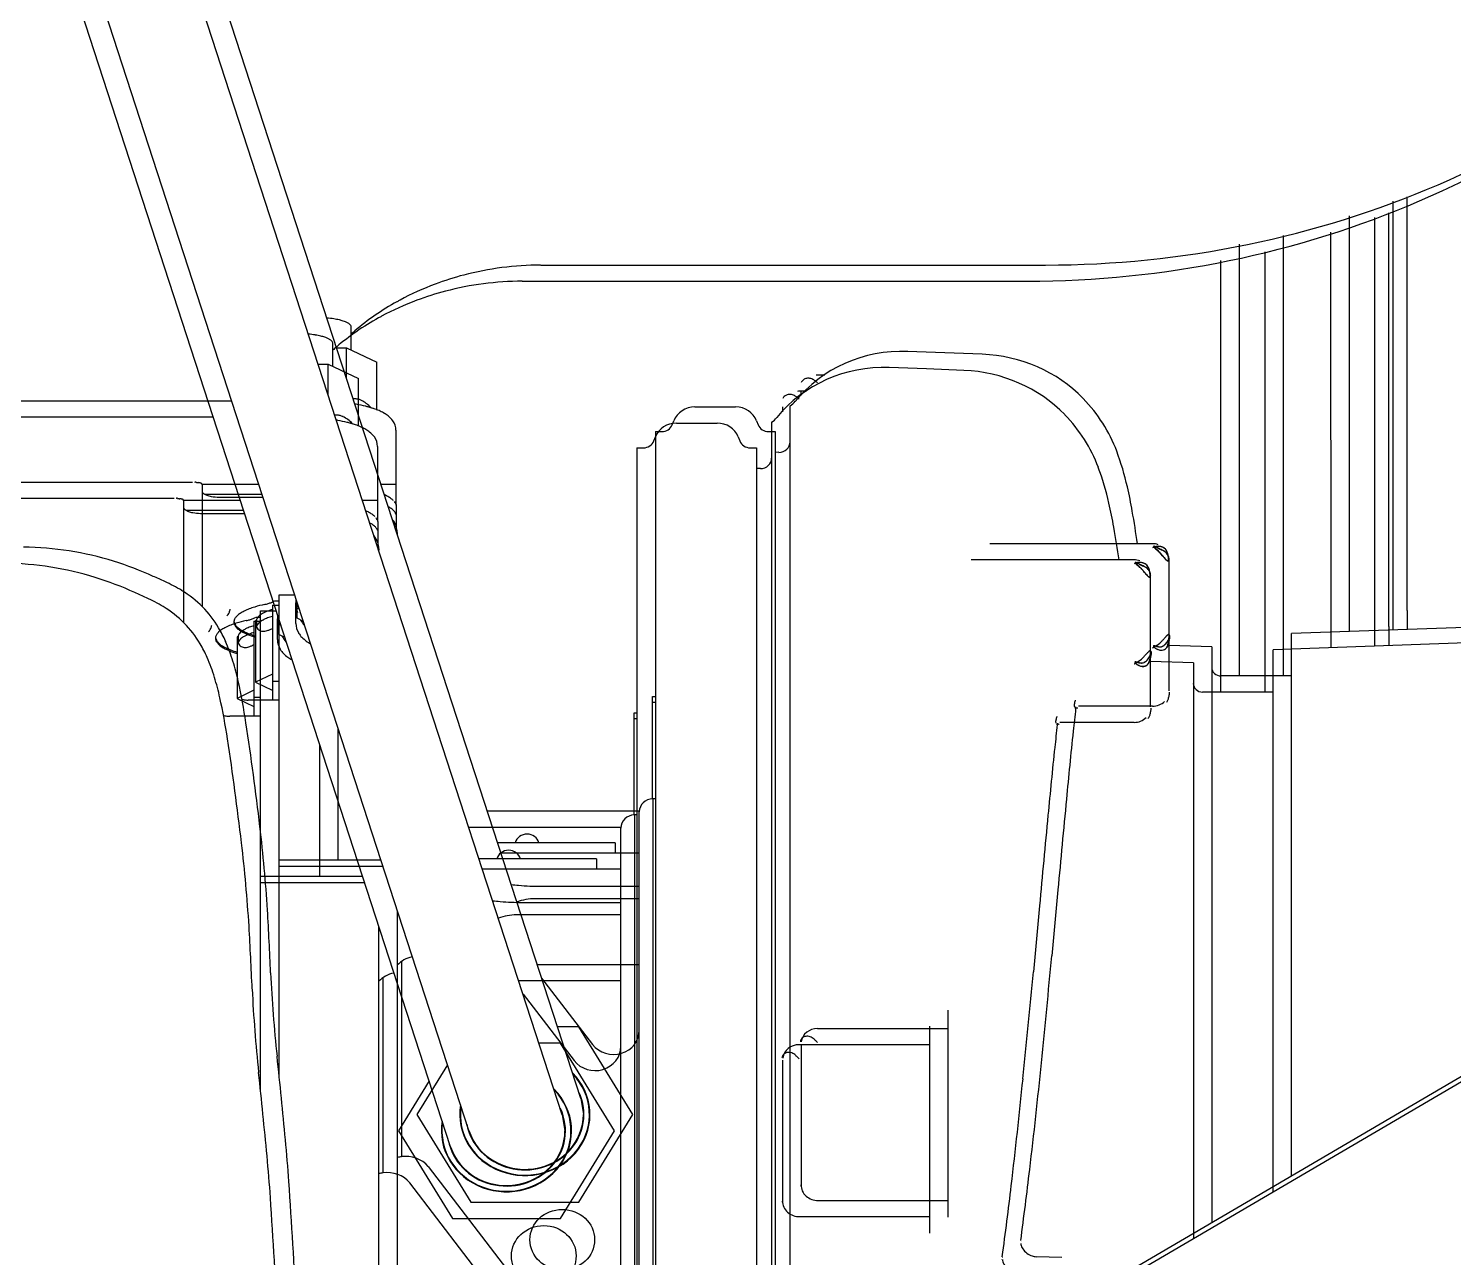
# Model space of a CAD drawing. Header units: inches. Extents: x 4821 to 127877, y 58012 to 433683.
# Drawn here: x 82661.2 to 82924, y 383361.9 to 383588.4 of the extents above; entities that cross this region are included whole.
import ezdxf

# ---------------------------------------------------------------- set-up
doc = ezdxf.new("R2010")
doc.units = ezdxf.units.IN
doc.header["$MEASUREMENT"] = 0
doc.layers.add('02 X - Ground Floor$0$02 X - Ground Floor$0$01-FW_GR_FLOOR$0$DK-1756_SHOWN', color=252, linetype='Continuous', lineweight=53)
for name, color, linetype in [('A-FURN-FIXD', 10, 'Continuous'), ('A-WALL', 53, 'Continuous'), ('Cloums$0$A-COL-HAT', 8, 'Continuous'), ('EMG - ELEC - ID', 26, 'Continuous'), ('NECB-COLUM', 50, 'Continuous')]:
    doc.layers.add(name, color=color, linetype=linetype)

# ---------------------------------------------------------------- blocks, each defined once
blk = doc.blocks.new('COL BASEMT')
at = {"layer": 'Cloums$0$A-COL-HAT'}
h = blk.add_hatch(dxfattribs=at)
h.set_pattern_fill('ANSI31', color=256, scale=500)
h.set_pattern_definition([(45, (1452118.876, 42013.15), (-44.194174, 44.194174), [])])
h.paths.add_polyline_path([(1693546.85, 345625.99), (1693946.85, 345625.99), (1693950.94, 348875.93), (1693546.85, 348875.93)])
h.paths.add_polyline_path([(1688721.85, 335900.88), (1689121.55, 335900.88), (1689121.85, 337327.04), (1693949.19, 337326.96), (1693946.85, 345125.99), (1693546.85, 345125.99), (1693546.85, 337726.97), (1688721.85, 337727.04)])
h.paths.add_polyline_path([(1641271.85, 335200.88), (1640873.67, 335200.88), (1640871.85, 323973.06), (1689121.85, 323973.08), (1689121.4, 335200.88), (1688721.85, 335200.88), (1688721.85, 324373.08), (1641271.85, 324373.06)])
edge = h.paths.add_edge_path()
edge.add_line((1636446.85, 345125.99), (1636046.85, 345125.99))
edge.add_line((1636046.85, 345125.99), (1636049.02, 337698.91))
edge.add_arc((1626263.14, 338211.03), 9799.28, 305.315023, 357.004292, ccw=False)
edge.add_line((1631927.82, 330214.96), (1632171.53, 329896.4))
edge.add_arc((1626336.78, 338141.43), 10100.73, 305.285859, 355.375183)
edge.add_line((1636404.63, 337327), (1640874.01, 337327))
edge.add_line((1640874.01, 337327), (1640873.78, 335900.88))
edge.add_line((1640873.78, 335900.88), (1641271.85, 335900.88))
edge.add_line((1641271.85, 335900.88), (1641271.85, 337725.88))
edge.add_line((1641271.85, 337725.88), (1636446.85, 337725.88))
edge.add_line((1636446.85, 337725.88), (1636446.85, 345125.99))
h.paths.add_polyline_path([(1636046.85, 345625.99), (1636446.85, 345625.99), (1636446.85, 348875.93), (1636048.92, 348875.93)])
blk = doc.blocks.new('02 X - Ground Floor$0$02 X - Ground Floor$0$01-FW_GR_FLOOR$0$AUDIT_I_100116114328-0')
at = {"layer": '02 X - Ground Floor$0$02 X - Ground Floor$0$01-FW_GR_FLOOR$0$DK-1756_SHOWN'}
blk.add_lwpolyline([(833.79, -285.75, 0.043133), (833.79, -285.75, 0.034549), (833.79, -285.76, 0.02979), (833.79, -285.76, 0.023785), (833.79, -285.76, 0.002121), (833.79, -285.76)], format="xyb", dxfattribs=at)
blk = doc.blocks.new('A$C0e128a0b')
at = {"layer": 'A-FURN-FIXD'}
for p, q in [((849.95, 2293.83), (940.08, 2139.87)), ((825.97, 2229.69), (827.13, 2197.39)), ((823.73, 2214.31), (763.25, 2214.31)), ((823.73, 2214.31), (826.52, 2214.31)), ((826.59, 2212.27), (763.92, 2212.27)), ((766.05, 2205.81), (826.83, 2205.81)), ((906.41, 2197.39), (827.13, 2197.39)), ((833.31, 2197.39), (833.31, 2187.07)), ((768.94, 2196.18), (833.31, 2196.18)), ((770.19, 2189.71), (833.31, 2189.71)), ((829.05, 2185.73), (828.84, 2179.48)), ((829.05, 2185.73), (913.24, 2185.73)), ((816.23, 2179.48), (816.22, 2179.48)), ((835.47, 2179.48), (816.25, 2179.48)), ((837, 2179.22), (837.18, 2179.08)), ((813.98, 2177.06), (813.98, 2153.25)), ((814.66, 2177.49), (814.66, 2177.49)), ((814.89, 2177.73), (814.89, 2177.73)), ((829.25, 2177.48), (829.25, 2177.48)), ((837.74, 2177.06), (837.74, 2166.21)), ((838.08, 2165.81), (837.85, 2165.84)), ((864.56, 2163.22), (874.22, 2162.33)), ((918.33, 2163.79), (918.21, 2160.08)), ((773.24, 2087.58), (773.24, 2161.42)), ((918.21, 2160.08), (918.21, 2160.08)), ((915.85, 2157.79), (915.86, 2157.79)), ((916.29, 2157.79), (916.27, 2157.79)), ((916.42, 2157.82), (916.42, 2157.82)), ((786.29, 2152.16), (786.07, 2146.71)), ((786.07, 2146.71), (785.87, 2141.25)), ((912.42, 2147.18), (882.15, 2147.18)), ((884.84, 2128.07), (884.84, 2147.18)), ((909.98, 2128.07), (909.98, 2147.18)), ((785.87, 2141.25), (785.87, 2141.25)), ((789.33, 2129.15), (789.33, 2128.07)), ((791.6, 2125.65), (792.32, 2125.65)), ((793.16, 2124.8), (793.16, 2124.8)), ((793.84, 2124.04), (941.31, 2124.04)), ((887.12, 2125.65), (907.71, 2125.65)), ((907.89, 2125.65), (907.71, 2125.65)), ((797.59, 2121.85), (940.14, 2121.85)), ((797.59, 2120.92), (797.59, 2121.85)), ((800.62, 2122.41), (800.62, 2121.85)), ((796, 2119.15), (796.58, 2119.38)), ((793.98, 2110.13), (793.98, 2116.08)), ((796.58, 2106.83), (796, 2107.05)), ((797.59, 2104.35), (797.59, 2105.29)), ((797.59, 2104.35), (940.14, 2104.35)), ((836.32, 2103.94), (836.32, 2104.35)), ((851.26, 2103.94), (836.32, 2103.94)), ((837.2, 2104.35), (837.2, 2103.94)), ((851.26, 2104.35), (851.26, 2103.98)), ((851.26, 2103.98), (940.14, 2103.98)), ((853.03, 2079.76), (853.03, 2102)), ((941.64, 2102), (853.18, 2102)), ((859.21, 2102), (859.21, 2081.77)), ((864.06, 2087.65), (864.06, 2102)), ((865.88, 2102), (865.88, 2086.75)), ((875.53, 2102), (875.53, 2087.08)), ((897.43, 2101.06), (884.62, 2093.16)), ((910.25, 2093.16), (897.43, 2101.06)), ((857.69, 2098.46), (859.21, 2098.46)), ((857.69, 2098.46), (857.69, 2081.28)), ((877.48, 2087.71), (887.17, 2095.17)), ((895.1, 2093.44), (658.78, 2016.57)), ((884.62, 2093.16), (884.62, 2090.03)), ((895.1, 2093.44), (897.43, 2093.82)), ((910.25, 2077.37), (910.25, 2093.16)), ((920.83, 2083.24), (905.03, 2071.15)), ((899.77, 2077.09), (663.46, 2000.21)), ((774.69, 2076.35), (774.69, 2076.35)), ((897.43, 2069.48), (910.25, 2077.37)), ((890.15, 2073.96), (897.43, 2069.48)), ((778.36, 2067.02), (778.37, 2067.01)), ((797.39, 2066.42), (808.35, 2066.42)), ((805.25, 2064.21), (805.25, 2066.42)), ((808.34, 2066.48), (808.34, 2066.48)), ((808.47, 2066.5), (808.47, 2066.5)), ((811.8, 2066.51), (808.56, 2066.51)), ((812.35, 2066.59), (812.56, 2066.59)), ((960.21, 2066.62), (867.58, 2066.62)), ((875.07, 2067.21), (903.59, 2067.21)), ((785.35, 2059.19), (787.46, 2063.63)), ((794.44, 2063.63), (787.46, 2063.63)), ((860.25, 2064.23), (860.25, 2049.32)), ((861.13, 2049.32), (861.13, 2064.52)), ((794.01, 2062.47), (794.01, 2062.47)), ((785.68, 2059.88), (782.32, 2059.88)), ((783.34, 2059.87), (783.34, 2059.87)), ((789.8, 2059.19), (785.35, 2059.19)), ((785.35, 2057.74), (785.35, 2059.19)), ((860.25, 2057.97), (841, 2057.97)), ((780.99, 2056.32), (780.99, 2056.32)), ((825.34, 2052.87), (824.88, 2051.99)), ((821.44, 2049.32), (821.44, 2051.61)), ((822.16, 2051.8), (822.16, 2051.8)), ((825.64, 2051.78), (822.6, 2051.78)), ((822.6, 2051.78), (822.6, 2051.78)), ((824.88, 2051.99), (822.63, 2051.99)), ((823.56, 2052.3), (823.4, 2051.99)), ((823.42, 2051.85), (823.42, 2051.85)), ((825.16, 2052.47), (825.16, 2052.47)), ((891.75, 2049.32), (821.44, 2049.32)), ((822.39, 2049.32), (822.39, 2048.66)), ((822.95, 2048.35), (822.95, 2049.32)), ((834.05, 2048.35), (834.05, 2049.32)), ((836.85, 2049.32), (836.85, 2044.82)), ((806.72, 2038.43), (806.72, 2046.82)), ((807.18, 2040.54), (807.18, 2046.97)), ((822.95, 2048.35), (836.85, 2048.35)), ((833.04, 2048.35), (834.22, 2045.87)), ((834.22, 2045.87), (835.39, 2048.33)), ((805.25, 2037.99), (805.25, 2046.34)), ((805.25, 2038.06), (805.25, 2046.34)), ((825.16, 2046.02), (825.23, 2045.87)), ((825.16, 2046.02), (826.16, 2046.02)), ((825.23, 2045.87), (834.22, 2045.87)), ((836.85, 2044.81), (836.85, 2044.82)), ((793.07, 1933.02), (793.07, 2042.38)), ((828.24, 2041.49), (828.26, 2041.5)), ((806.47, 2038.1), (806.57, 2038.2)), ((806.57, 2038.2), (806.67, 2038.35)), ((806.67, 2038.35), (806.78, 2038.54)), ((804.96, 1973.73), (804.96, 2036.66)), ((805.35, 2038.06), (823.15, 2038.06)), ((806.38, 2038.06), (806.41, 2038.06)), ((806.41, 2038.06), (806.44, 2038.08)), ((806.44, 2038.08), (806.47, 2038.1))]:
    blk.add_line(p, q, dxfattribs=at)
for centre, major_axis, start_param, end_param in [((644.03, 2161.42), (0, 137.82), -1.570796, -0.711733), ((832.05, 2187.07), (0, -1.35), 0, 1.570796), ((816.25, 2177.06), (0, 2.42), 1.21729, 1.570816), ((816.02, 2177.87), (0, -1.77), 4.446554, 4.896533), ((816.05, 2177.87), (0, -1.8), 4.490345, 4.859236), ((815.76, 2177.94), (0, 1.48), 1.153128, 1.351161), ((815.68, 2177.97), (0, -1.39), 4.240759, 4.447137), ((825.53, 2171.71), (0, -13.17), 4.22557, 4.251486), ((815.42, 2178.11), (0, 1.08), 0.547693, 1.158209), ((826.89, 2170.95), (0, 14.81), 1.08316, 1.102916), ((815.41, 2178.12), (0, 1.07), 0.596685, 1.100167), ((815.41, 2178.13), (0, 1.06), 0.620943, 1.060325), ((815.41, 2178.13), (0, 1.06), 0.761109, 1.060229), ((870.06, 2147), (0, -66.71), 4.22681, 4.233091), ((777.91, 2198.56), (0, 44.29), 4.226341, 4.241088), ((787.61, 2193.17), (0, -32.62), 1.082948, 1.094867), ((815.49, 2178.02), (0, -1.21), 3.629244, 3.894771), ((827.58, 2171.33), (0, -15.28), 4.22476, 4.25069), ((830.15, 2169.93), (0, 18.36), 1.083958, 1.101879), ((837.98, 2155.26), (0, 33.33), 0.824562, 0.836461), ((841.46, 2149.58), (0, 39.94), 0.781935, 0.791572), ((815.62, 2177.79), (0, 1.47), 0.401066, 0.615478), ((815.67, 2177.71), (0, 1.56), 0.410295, 0.596971), ((828.75, 2164.3), (0, 19.96), 0.820135, 0.836849), ((815.7, 2177.65), (0, 1.63), 0.410096, 0.558465), ((843.86, 2147.05), (0, -43.55), 3.927155, 3.930553), ((818.72, 2176.34), (0, 4.59), 1.049578, 1.093252), ((823.73, 2168.48), (0, -13.21), 3.908306, 3.933592), ((818.65, 2176.37), (0, 4.51), 1.061849, 1.079472), ((818.18, 2176.67), (0, -3.92), 4.183942, 4.221289), ((822.17, 2170.25), (0, 10.78), 0.769049, 0.79631), ((815.76, 2177.48), (0, 1.82), 0.37325, 0.489571), ((817.35, 2177.15), (0, 2.92), 0.997019, 1.064735), ((816.85, 2177.49), (0, -2.29), 4.112355, 4.193527), ((821.75, 2170.64), (0, -10.19), 3.910459, 3.928266), ((816.71, 2177.59), (0, 2.1), 0.947877, 1.046102), ((818.59, 2174.38), (0, -5.16), 3.902702, 3.96609), ((816.57, 2177.68), (0, 1.93), 0.896898, 0.998265), ((818.68, 2174.05), (0, -5.46), 3.814628, 3.924375), ((818, 2175.01), (0, 4.27), 0.730072, 0.821693), ((816.02, 2176.87), (0, 2.48), 0.305794, 0.411763), ((816.26, 2177.93), (0, -1.52), 3.917266, 4.116125), ((816.04, 2176.76), (0, -2.59), 3.42484, 3.544136), ((816.03, 2176.85), (0, 2.51), 0.302518, 0.410452), ((816.25, 2177.95), (0, 1.5), 0.767318, 0.948633), ((819.04, 2173.62), (0, 6.04), 0.678368, 0.768502), ((816.1, 2176.55), (0, -2.81), 3.429658, 3.512779), ((818.52, 2174.27), (0, 5.19), 0.659162, 0.768463), ((818.72, 2174.01), (0, 5.52), 0.671101, 0.76545), ((816.22, 2177.99), (0, -1.45), 3.904428, 4.039441), ((816.4, 2177.76), (0, -1.75), 3.561318, 3.906223), ((817.47, 2175.62), (0, -3.44), 3.776978, 3.898116), ((816.4, 2177.76), (0, -1.75), 3.466037, 3.898928), ((816.3, 2177.88), (0, 1.59), 0.632486, 0.756182), ((816.51, 2175.18), (0, 4.25), 0.14559, 0.304862), ((816.49, 2175.26), (0, 4.16), 0.136211, 0.302137), ((817.51, 2175.56), (0, -3.52), 3.777518, 3.865818), ((816.53, 2174.98), (0, 4.45), 0.168734, 0.286978), ((816.54, 2174.97), (0, 4.47), 0.154821, 0.286847), ((816.42, 2177.73), (0, 1.78), 0.401488, 0.637279), ((822.78, 2168.55), (0, -12.48), 3.791885, 3.812168), ((828.21, 2160.97), (0, -22.02), 3.786043, 3.801876), ((967.78, 1956.79), (0, -274.72), 3.772733, 3.773936), ((825.09, 2164.71), (0, -17.04), 3.76594, 3.780706), ((804.65, 2194.11), (0, 19.56), 3.787321, 3.811004), ((816.32, 2177.96), (0, -1.53), 3.341686, 3.567424), ((810.51, 2186.24), (0, 9.51), 3.768419, 3.812272), ((816.31, 2178), (0, -1.49), 3.342178, 3.544105), ((807.54, 2190.23), (0, -14.61), 0.647792, 0.667015), ((810.62, 2186.11), (0, -9.34), 0.633839, 0.662834), ((816.36, 2176.14), (0, 3.27), 0.094185, 0.171711), ((816.27, 2178.17), (0, 1.31), 0.037727, 0.327722), ((816.33, 2176.42), (0, 2.99), 0.080928, 0.154994), ((816.29, 2176.76), (0, 2.65), 0.067265, 0.146096), ((816.27, 2176.94), (0, 2.47), 0.051423, 0.136452), ((813.41, 2182.33), (0, -4.53), 0.658235, 0.735899), ((812.77, 2183.16), (0, -5.61), 0.665876, 0.717747), ((816.26, 2178.28), (0, -1.21), 3.14487, 3.341401), ((816.26, 2178.29), (0, 1.19), 0.030079, 0.199561), ((812.63, 2183.34), (0, -5.84), 0.67199, 0.714699), ((813.27, 2182.52), (0, 4.77), 3.813964, 3.860436), ((816.25, 2177.39), (0, 2.02), 0.020473, 0.094792), ((816.23, 2177.73), (0, 1.68), -0.004273, 0.082586), ((816.23, 2177.78), (0, -1.63), 3.133906, 3.209271), ((816.22, 2177.96), (0, -1.45), 3.110063, 3.19358), ((816.23, 2178.26), (0, -1.15), 3.077901, 3.163144), ((814.45, 2181.09), (0, 2.87), 3.857836, 3.911505), ((814.64, 2180.87), (0, -2.57), 0.718802, 0.795548), ((814.71, 2180.78), (0, 2.45), 3.858028, 3.940784), ((816.24, 2178.42), (0, 0.994), -0.088445, -0.004011), ((816.24, 2178.51), (0, 0.903), -0.121194, -0.005183), ((814.99, 2180.46), (0, -2.02), 0.737703, 0.829718), ((816.25, 2178.65), (0, 0.764), -0.161513, -0.028272), ((816.27, 2178.78), (0, -0.622), 2.951023, 3.084371), ((816.27, 2178.85), (0, 0.559), -0.214038, -0.086064), ((815.44, 2180.01), (0, -1.36), 0.765816, 0.886552), ((816.29, 2178.96), (0, -0.446), 2.876783, 3.022743), ((815.59, 2179.86), (0, -1.13), 0.800744, 0.913136), ((816.31, 2179.05), (0, -0.354), 2.808014, 2.983434), ((815.6, 2179.85), (0, 1.12), 3.939699, 4.038785), ((816.31, 2179.06), (0, 0.346), -0.324044, -0.190344), ((816.33, 2179.12), (0, 0.276), -0.420795, -0.20899), ((815.84, 2179.64), (0, -0.793), 0.830357, 0.987597), ((816.35, 2179.18), (0, 0.22), -0.494195, -0.251949), ((816.36, 2179.2), (0, 0.193), -0.52294, -0.320974), ((816.36, 2179.2), (0, 0.197), -0.508518, -0.333722), ((816.07, 2179.46), (0, -0.486), 0.890847, 1.07543), ((816.02, 2179.5), (0, 0.553), 4.036354, 4.178144), ((816.07, 2179.46), (0, 0.493), 4.05885, 4.199616), ((816.39, 2179.26), (0, 0.133), -0.68742, -0.418887), ((816.4, 2179.28), (0, -0.107), 2.313815, 2.621823), ((816.4, 2179.27), (0, 0.117), -0.759011, -0.506314), ((816.39, 2179.27), (0, 0.122), -0.737357, -0.495388), ((816.2, 2179.38), (0, 0.323), 4.140239, 4.321531), ((816.42, 2179.3), (0, -0.0726), 1.646519, 2.482552), ((816.42, 2179.3), (0, -0.0739), 1.892324, 2.417265), ((816.43, 2179.3), (0, -0.0706), 1.659101, 2.396961), ((816.3, 2179.33), (0, 0.204), 4.222241, 4.47836), ((816.29, 2179.33), (0, -0.223), 1.05097, 1.30094), ((816.26, 2179.35), (0, -0.256), 1.042501, 1.209553), ((816.43, 2179.3), (0, -0.0696), 1.454642, 2.310463), ((816.37, 2179.31), (0, -0.133), 1.205217, 1.471559), ((816.35, 2179.31), (0, 0.157), 4.329799, 4.534717), ((816.41, 2179.3), (0, 0.0862), 4.527159, 4.99728), ((816.4, 2179.3), (0, 0.0969), 4.492979, 4.787096), ((816.39, 2179.3), (0, -0.109), 1.31005, 1.62043), ((827.34, 2179.41), (0, 0.087), 0.827954, 1.581526), ((827.37, 2179.41), (0, -0.116), -1.562551, -1.323274), ((827.42, 2179.42), (0, -0.171), -1.326664, -1.151371), ((827.51, 2179.47), (0, -0.282), -1.151215, -0.986849), ((827.55, 2179.22), (0, 0.382), 0.493523, 0.851146), ((827.65, 2179.56), (0, -0.452), -0.993114, -0.914103), ((827.81, 2179.69), (0, -0.665), -0.915259, -0.847865), ((828.16, 2180.02), (0, -1.17), -0.847411, -0.782326), ((827.58, 2179.14), (0, -0.467), 3.216426, 3.618756), ((829.06, 2180.97), (0, 2.52), 2.355479, 2.37282), ((833.37, 2185.67), (0, 9.09), 2.368683, 2.374491), ((830.1, 2182.02), (0, -4.04), -0.773658, -0.725126), ((827.61, 2178.76), (0, -0.844), 3.010897, 3.219492), ((831.38, 2183.54), (0, 6.08), 2.414662, 2.425427), ((827.62, 2178.46), (0, -1.02), 2.85663, 3.136404), ((827.62, 2178.51), (0, -0.97), 2.953296, 3.138177), ((833.63, 2186.31), (0, 9.75), 2.426101, 2.439533), ((827.54, 2178.09), (0, 1.52), -0.207052, -0.123474), ((840.44, 2194.84), (0, 20.96), 2.437738, 2.443984), ((827.58, 2178.26), (0, 1.22), -0.350915, -0.188059), ((797.26, 2139.81), (0, 50.81), -0.702076, -0.696613), ((827.33, 2177.01), (0, 2.62), -0.256961, -0.20639), ((827.52, 2178.07), (0, -1.43), 2.655212, 2.85827), ((826.29, 2172.81), (0, -6.96), 2.854635, 2.883961), ((827.49, 2177.99), (0, 1.51), -0.480465, -0.349136), ((822.65, 2171.84), (0, -8.86), 2.418032, 2.438904), ((831.3, 2191.13), (0, 12.12), 2.859198, 2.881388), ((827.1, 2177.19), (0, -2.42), 2.336427, 2.661752), ((827.15, 2177.32), (0, -2.27), 2.527516, 2.658854), ((825.49, 2175.23), (0, 4.32), -0.955407, -0.719424), ((826.13, 2170.11), (0, -9.61), 2.850074, 2.889621), ((826.47, 2176.24), (0, 3.58), -0.659261, -0.60872), ((826.73, 2176.56), (0, 3.15), -0.727588, -0.651988), ((827.94, 2176.53), (0, 2.95), -0.26132, -0.249461), ((828.05, 2176.94), (0, -2.52), 2.826117, 2.881783), ((827.71, 2177.74), (0, 1.57), -0.874893, -0.727006), ((827.95, 2176.56), (0, 2.88), -0.37413, -0.292464), ((827.68, 2177.78), (0, 1.56), -1.014057, -0.80294), ((828.24, 2177.56), (0, -1.87), 2.733015, 2.827094), ((828.09, 2178.08), (0, -1.04), 2.044502, 2.265888), ((828.08, 2178.05), (0, -1.06), 1.91581, 2.124339), ((828.37, 2177.72), (0, 1.63), -0.476608, -0.374782), ((828.43, 2178.01), (0, 1.38), -0.559556, -0.407264), ((828.19, 2178.14), (0, 0.923), 4.702383, 5.178085), ((824.6, 2178.57), (0, 4.78), 4.513422, 4.56012), ((825.28, 2178.67), (0, 4.07), 4.493307, 4.523802), ((828.31, 2178.14), (0, -0.797), 1.612384, 1.913468), ((826.67, 2178.23), (0, 2.54), 4.560482, 4.619754), ((826.7, 2178.37), (0, 2.53), 4.525034, 4.548702), ((827.5, 2178.24), (0, 1.66), 4.546797, 4.59794), ((828.44, 2178.15), (0, 0.656), 4.672469, 4.743977), ((827.59, 2178.14), (0, -1.56), 1.477086, 1.570008), ((828.11, 2178.16), (0, -1.01), 1.453594, 1.530699), ((828.58, 2178.15), (0, -1.15), 2.528838, 2.667385), ((828.51, 2178.16), (0, 1.2), -0.60454, -0.563106), ((828.64, 2178.35), (0, -0.965), 2.261945, 2.545588), ((828.75, 2178.4), (0, -0.843), 1.908138, 2.537509), ((828.68, 2178.4), (0, -0.899), 1.879837, 2.245092), ((827.93, 2178.56), (0, 1.76), 4.227792, 4.326238), ((828.31, 2178.39), (0, 1.32), 4.238581, 4.617199), ((828.44, 2178.32), (0, -1.17), 1.19891, 1.879724), ((828.63, 2178.35), (0, 0.986), 4.621437, 5.046631), ((835.63, 2176.39), (0, -3.16), 3.054326, 3.12664), ((835.55, 2175.41), (0, 4.14), -0.141595, -0.086455), ((835.52, 2175.08), (0, -4.47), 2.932731, 3.00336), ((835.69, 2175.94), (0, 3.59), -0.288198, -0.208893), ((836.05, 2177.24), (0, -2.24), 2.754302, 2.853496), ((836.27, 2177.81), (0, -1.62), 2.63452, 2.751129), ((835.47, 2177.06), (0, 2.42), 4.712368, 5.527598), ((814.66, 2177.22), (0, 0.324), 1.215632, 1.392891), ((814.58, 2177.25), (0, -0.23), 4.394718, 4.600875), ((814.52, 2177.26), (0, 0.172), 1.297386, 1.4998), ((814.44, 2177.27), (0, 0.082), 1.379114, 1.679252), ((814.42, 2177.26), (0, 0.0584), 1.444005, 1.791991), ((814.39, 2177.26), (0, 0.0356), 1.450098, 2.055026), ((814.38, 2177.26), (0, -0.0184), -1.508768, -0.660914), ((814.38, 2177.25), (0, 0.0153), 1.762352, 3.091394), ((814.37, 2177.26), (0, 0.0134), 2.145815, 3.038412), ((815.23, 2177.03), (0, -0.952), 4.312917, 4.410258), ((814.84, 2177.17), (0, -0.525), 4.357885, 4.450007), ((814.99, 2177.14), (0, 0.677), 1.255623, 1.374712), ((814.93, 2177.16), (0, 0.608), 1.256626, 1.382535), ((814.57, 2177.23), (0, 0.22), 1.379239, 1.514089), ((814.54, 2177.23), (0, -0.184), 4.515601, 4.711096), ((814.38, 2177.26), (0, -0.0206), -0.499555, 0.283982), ((814.38, 2177.28), (0, 0.0339), 3.036715, 3.514559), ((814.44, 2177.24), (0, -0.0796), 4.647119, 4.914708), ((814.41, 2177.23), (0, 0.0493), 1.54537, 2.014423), ((814.39, 2177.23), (0, -0.0284), -1.381891, -0.858114), ((814.39, 2177.22), (0, 0.0187), 2.324467, 3.002047), ((814.39, 2177.22), (0, -0.0189), -1.10089, -0.229768), ((815.86, 2177.85), (0, 1.6), 1.722922, 1.759451), ((815.83, 2176.77), (0, -1.65), 4.27378, 4.35388), ((815.55, 2176.89), (0, -1.33), 4.286786, 4.370373), ((814.33, 2177.49), (0, 0.253), 3.367591, 3.670611), ((814.36, 2177.33), (0, 0.0919), 3.377896, 3.654628), ((814.38, 2177.28), (0, -0.0438), -0.018881, 0.398246), ((814.39, 2177.24), (0, 0.0375), 3.017401, 3.432883), ((814.39, 2177.24), (0, 0.0379), 2.964168, 3.493141), ((815.95, 2176.81), (0, 1.75), 1.117423, 1.257317), ((815.94, 2176.81), (0, -1.74), 4.258665, 4.402647), ((815.71, 2177.81), (0, -1.43), -1.384275, -1.175005), ((814.34, 2177.38), (0, 0.148), 3.48469, 3.709508), ((816.69, 2176.39), (0, -2.64), 4.272531, 4.317825), ((814.25, 2177.56), (0, 0.35), 3.642572, 3.809831), ((814.34, 2177.38), (0, -0.151), 0.374517, 0.551175), ((814.36, 2177.33), (0, -0.129), 0.325292, 0.550163), ((814.37, 2177.3), (0, -0.1), 0.277654, 0.487871), ((817.67, 2175.89), (0, -3.8), 4.253412, 4.290989), ((814.14, 2177.73), (0, 0.562), 3.699751, 3.840201), ((814.18, 2177.66), (0, -0.472), 0.554923, 0.654145), ((814.27, 2177.5), (0, 0.328), 3.639959, 3.823061), ((818.65, 2175.38), (0, -4.96), 4.243955, 4.278054), ((814.23, 2177.55), (0, 0.396), 3.685424, 3.842063), ((820.83, 2174.29), (0, -7.53), 4.232657, 4.270649), ((813.65, 2178.39), (0, -1.4), 0.656285, 0.736266), ((813.75, 2178.27), (0, 1.23), 3.79362, 3.869157), ((814.29, 2177.57), (0, 0.341), 3.664873, 3.786359), ((813.86, 2178.05), (0, -1.03), 0.670964, 0.75109), ((813.66, 2178.3), (0, 1.37), 3.833162, 3.916286), ((815.47, 2177.72), (0, 1.16), 1.971887, 2.17026), ((813.37, 2178.74), (0, -1.86), 0.689809, 0.748082), ((814.21, 2177.68), (0, 0.483), 3.786656, 3.886841), ((812.24, 2180.1), (0, 3.68), 3.865793, 3.90888), ((812.81, 2179.27), (0, 2.69), 3.891012, 3.949813), ((814.02, 2177.9), (0, 0.78), 3.886502, 3.949905), ((811.64, 2180.78), (0, 4.61), 3.875004, 3.923391), ((811.68, 2180.69), (0, -4.51), 0.745964, 0.775106), ((812.17, 2179.94), (0, 3.64), 3.912664, 3.951491), ((813.67, 2178.26), (0, -1.31), 0.806058, 0.825208), ((812.2, 2179.7), (0, 3.43), 3.968733, 3.983345), ((816.39, 2175.71), (0, 2.56), 0.818286, 0.842498), ((807.34, 2185.53), (0, -11.21), 0.766341, 0.791549), ((808.41, 2183.77), (0, -9.19), 0.805692, 0.833138), ((801.16, 2192.05), (0, 20.48), 3.919837, 3.942413), ((815.3, 2176.79), (0, -0.972), 3.917247, 3.954695), ((805.63, 2186.55), (0, -13.26), 0.812201, 0.837153), ((808.36, 2184.39), (0, 9.64), 3.913687, 3.923208), ((795.74, 2197.97), (0, 28.76), 3.920806, 3.932915), ((801.58, 2191.68), (0, 19.91), 3.922879, 3.929213), ((787.76, 2206.41), (0, 40.75), 3.928405, 3.9315), ((822.46, 2172.93), (0, 8.28), -0.96547, -0.95316), ((790.99, 2149.84), (0, 49.03), -0.974035, -0.967792), ((830.09, 2177.15), (0, 1.27), 1.388573, 1.442228), ((829.49, 2177.23), (0, -0.627), 4.586046, 4.648001), ((829.22, 2177.25), (0, 0.34), 1.504609, 1.602061), ((829.05, 2177.25), (0, 0.155), 1.595196, 1.807547), ((828.96, 2177.22), (0, -0.0593), -1.332394, -0.993611), ((831.54, 2176.86), (0, 2.84), 1.350152, 1.387312), ((828.94, 2177.21), (0, 0.0297), 2.143478, 3.137744), ((829.2, 2177.25), (0, 0.285), 1.472635, 1.655493), ((837.44, 2175.46), (0, -9.29), 4.480062, 4.492725), ((829.96, 2177.18), (0, -1.09), 4.537179, 4.624563), ((829.03, 2177.23), (0, 0.0963), 1.649834, 1.909265), ((828.97, 2177.21), (0, 0.0346), 1.89487, 2.42775), ((828.94, 2177.23), (0, -0.0511), -0.017953, 0.286176), ((838.91, 2175.44), (0, -10.8), 4.509257, 4.533027), ((828.93, 2177.28), (0, -0.105), 0.274071, 0.46076), ((828.96, 2177.2), (0, 0.0249), 2.478705, 3.156072), ((817.77, 2180.45), (0, -12.27), 1.33609, 1.35134), ((828.89, 2177.36), (0, -0.197), 0.449409, 0.528061), ((828.96, 2177.23), (0, 0.0566), 3.160105, 3.541258), ((828.82, 2177.49), (0, -0.347), 0.531994, 0.636843), ((828.93, 2177.32), (0, 0.148), 3.527713, 3.724162), ((836.22, 2182.67), (0, 9.33), 2.172434, 2.188831), ((828.64, 2177.75), (0, -0.668), 0.635741, 0.734138), ((828.83, 2177.49), (0, 0.355), 3.721073, 3.88508), ((828.48, 2177.9), (0, -0.904), 0.736972, 0.850543), ((828.17, 2178.31), (0, -1.42), 0.73674, 0.935103), ((833.12, 2180.32), (0, 5.27), 2.189529, 2.218511), ((827.89, 2178.46), (0, 1.75), 3.989749, 4.101407), ((832.02, 2179.44), (0, 3.81), 2.219447, 2.246214), ((827.43, 2178.82), (0, -2.35), 0.954306, 1.116409), ((828.48, 2178.05), (0, 0.997), 4.084146, 4.10722), ((827.45, 2178.81), (0, 2.34), 4.108035, 4.235026), ((822.52, 2089.07), (0, -86.21), 3.306895, 3.351577), ((832.85, 2022.36), (0, 153.82), 0.131219, 0.16461), ((808.09, 2148.85), (0, -24.38), 3.481836, 3.877192), ((813.53, 2132.89), (0, -41.35), 3.345638, 3.485381), ((806.19, 2151.23), (0, -21.26), 3.88209, 4.668761), ((836.79, 2165), (0, -0.796), 2.927629, 3.056718), ((836.71, 2164.59), (0, 1.21), -0.269066, -0.209675), ((836.53, 2163.91), (0, -1.91), 2.834943, 2.873723), ((836.13, 2162.53), (0, -3.36), 2.812563, 2.835106), ((832.81, 2152.2), (0, -14.28), 2.804003, 2.812044), ((838.49, 2169.45), (0, -4), -0.337805, -0.309387), ((837.9, 2167.5), (0, 1.95), 2.832673, 2.870512), ((837.68, 2166.64), (0, -1.06), -0.276475, -0.160818), ((837.62, 2166.23), (0, 0.643), 2.983103, 3.110716), ((837.61, 2166.02), (0, 0.438), 3.112123, 3.289066), ((837.63, 2165.89), (0, 0.302), 3.280546, 3.937821), ((837.48, 2166.01), (0, -0.508), 1.012092, 1.114661), ((837.41, 2166.05), (0, -0.593), 1.112826, 1.152736), ((837.24, 2166.13), (0, -0.791), 1.155355, 1.296389), ((836.98, 2166.21), (0, -1.08), 1.294573, 1.379627), ((836.66, 2166.28), (0, -1.43), 1.377793, 1.420518), ((836.27, 2166.34), (0, -1.85), 1.419307, 1.452341), ((931.47, 3138.46), (0, 977.73), 3.039524, 3.043152), ((965.15, 3511.68), (0, -1352.68), -0.097751, -0.089885), ((1156.35, 5788.54), (0, -3638.65), -0.08954, -0.085641), ((724.32, 316.32), (0, 1852.92), -0.095435, -0.086399), ((794.06, 1083.92), (0, -1081.73), 3.031517, 3.046995), ((828.4, 1416.21), (0, 747.42), -0.12513, -0.110196), ((915.85, 2160.27), (0, 2.54), 3.681959, 4.387358), ((916.1, 2160.16), (0, -2.25), 1.252749, 1.534285), ((916, 2157.84), (0, -0.0204), 4.580839, 4.837388), ((916, 2157.84), (0, 0.0226), 1.692796, 1.872916), ((916.03, 2159.89), (0, 2.11), 3.264066, 3.344022), ((916, 2160.03), (0, -2.26), 0.202875, 0.53247), ((804.24, 2140.46), (0, 19.61), 1.53027, 2.495195), ((791.6, 2128.07), (0, 2.42), 1.570785, 1.659152), ((792.38, 2125.86), (0, -3), 3.977099, 4.127999), ((794.08, 2124.26), (0, -5.42), 3.933673, 3.982871), ((887.12, 2128.07), (0, -2.42), 4.712378, 6.146472), ((906.02, 2105.41), (0, -30.47), 3.879176, 3.88969), ((882.03, 2133.52), (0, 7.54), 3.883404, 3.904373), ((907.71, 2128.07), (0, 2.42), 3.141593, 4.752593), ((790.88, 2126.73), (0, 1.17), 1.383166, 1.802528), ((791.07, 2126.69), (0, 1.37), 1.152558, 1.376001), ((790.92, 2126.73), (0, -1.21), -1.349002, -0.938271), ((791.54, 2126.46), (0, 1.92), 0.988505, 1.151322), ((790.77, 2126.62), (0, -1.01), -0.931329, -0.627313), ((791.03, 2126.99), (0, -1.47), -0.632855, -0.483809), ((887.21, 2126.54), (0, -1.31), 4.363518, 4.867237), ((886.97, 2126.5), (0, -1.05), -1.414687, -1.143305), ((887.29, 2126.49), (0, -1.41), 4.100524, 4.352008), ((886.79, 2126.42), (0, -0.839), -1.137633, -0.90255), ((886.74, 2126.39), (0, -0.773), -0.893873, -0.681474), ((887.92, 2126.02), (0, 2.23), 0.798064, 0.958012), ((886.84, 2126.53), (0, -0.954), -0.681504, -0.455436), ((889.6, 2124.31), (0, 4.7), 0.751598, 0.802716), ((791.35, 2122.24), (0, -3.21), 2.167178, 2.494655), ((799.09, 2122.41), (0, 1.64), -1.570796, 0), ((886.91, 2126.67), (0, -1.12), -0.457046, -0.114829), ((796.06, 2120.92), (0, 1.64), 3.490659, 4.712389), ((797.05, 2116.08), (0, 3.27), 0.349066, 1.570796), ((797.05, 2110.13), (0, -3.27), 4.712389, 5.934119), ((796.06, 2105.29), (0, -1.64), 1.570796, 2.792527), ((853.18, 2104.05), (0, 2.05), 1.602325, 3.141593), ((885.11, 2098.23), (0, -3.77), 0.624593, 3.141604), ((897.43, 2085.27), (0, 9.52), 2.98274, 7.029639), ((897.43, 2085.27), (0, 9.44), 3.00529, 7.014018), ((897.43, 2085.27), (0, -8.63), 0.172109, 3.556489), ((915.73, 2090.73), (0, -4.73), 2.356194490072365, 8.639379797251951), ((897.43, 2085.27), (0, -8.55), 0.296024, 3.141593), ((812.73, 2087.68), (0, 42.12), 1.573296, 1.843243), ((858.12, 2085.59), (0, 1.8), 0.256114, 2.885479), ((829.84, 2087.68), (0, 36.5), 4.621237, 4.711596), ((872.44, 2086.75), (0, -7), 4.712389, 5.101862), ((837.16, 2086.9), (0, -28.65), 1.443404, 1.481771), ((809.93, 2086.77), (0, 39), 1.841294, 1.955083), ((813.74, 2088.48), (0, -43.42), -1.185149, -1.05374), ((907.65, 2067.78), (0, -4.38), 3.835223, 4.844393), ((870.39, 2067.78), (0, 4.38), -1.344536, -1.329707), ((878.12, 2069.68), (0, -4.09), -1.344536, -0.720483), ((806.82, 2084.19), (0, -34.87), -1.055664, -1.041003), ((808.33, 2085.22), (0, 36.79), 2.102556, 2.311048), ((798.88, 2062.09), (0, 4.97), 0.877371, 1.014427), ((797.94, 2062.95), (0, -3.64), 3.743692, 4.025232), ((797.42, 2063.76), (0, -2.66), 3.151746, 3.743847), ((811.66, 2062.33), (0, 5.69), 1.007063, 1.059884), ((810.47, 2063.13), (0, 4.19), 0.935971, 1.007775), ((809.8, 2063.66), (0, -3.3), 3.986943, 4.077936), ((809.43, 2064.01), (0, -2.77), 3.972282, 3.985297), ((809.15, 2064.28), (0, -2.36), 3.867811, 3.97455), ((808.85, 2064.76), (0, 1.81), 0.488318, 0.647575), ((808.66, 2065.13), (0, -1.4), 3.450308, 3.629456), ((808.6, 2065.32), (0, -1.2), 3.382075, 3.446054), ((808.57, 2065.46), (0, 1.05), 0.102105, 0.240844), ((808.56, 2065.57), (0, -0.942), 3.142389, 3.241935), ((813, 2062.52), (0, 5.47), 0.991676, 1.037449), ((811.72, 2063.41), (0, 3.84), 0.925798, 0.9911), ((810.98, 2064.01), (0, 2.85), 0.820458, 0.925869), ((810.51, 2064.48), (0, -2.16), 3.768948, 3.9635), ((810.3, 2064.79), (0, 1.78), 0.471166, 0.62566), ((810.14, 2065.1), (0, -1.42), 3.473689, 3.611029), ((810.04, 2065.44), (0, -1.07), 3.191392, 3.478414), ((810.03, 2065.6), (0, 0.908), 0.000106, 0.042135), ((812.44, 2063.02), (0, 3.59), 0.307108, 0.624351), ((812.35, 2063.27), (0, 3.33), 0.001551, 0.303511), ((907.67, 2067.79), (0, -4.39), -1.438183, -1.300807), ((803.39, 2059.56), (0, 10.42), 1.156727, 1.230409), ((801.8, 2060.3), (0, 8.57), 1.108662, 1.156217), ((800.39, 2061.08), (0, -6.87), 4.154615, 4.253747), ((814.22, 2060.83), (0, 8.81), 1.105964, 1.111105), ((813.53, 2061.2), (0, -7.98), 4.208785, 4.248494), ((812.7, 2061.69), (0, 6.96), 1.057944, 1.066557), ((795.58, 2060.04), (0, 3.02), 1.112623, 1.264472), ((796.33, 2059.63), (0, -3.91), 4.035158, 4.252485), ((796.84, 2059.23), (0, -4.59), 3.837466, 4.039932), ((811.4, 2056.91), (0, -19.36), 4.447005, 4.519739), ((808.43, 2057.74), (0, 16.09), 1.27278, 1.303988), ((805.96, 2058.57), (0, 13.32), 1.229174, 1.273989), ((796.66, 2059.44), (0, -4.3), 3.82074, 3.835142), ((785.42, 2057.21), (0, 4.51), 1.152757, 1.23662), ((783.98, 2057.91), (0, -2.82), 4.148958, 4.299943), ((783.15, 2058.46), (0, 1.78), 0.87086, 1.003577), ((782.61, 2058.94), (0, -1.03), 3.825503, 4.009002), ((782.42, 2059.2), (0, 0.702), 0.415917, 0.688824), ((782.32, 2059.42), (0, 0.452), -0.006947, 0.411687), ((815, 2091.49), (0, -46.27), -0.834274, -0.818374), ((794.68, 2060.33), (0, -2.01), 4.400337, 4.644929), ((794.12, 2060.38), (0, -1.41), 4.649451, 4.858805), ((814.83, 2056.15), (0, -23.1), 4.518043, 4.526749), ((793.9, 2055.04), (0, -13.84), 4.547236, 4.619313), ((790.4, 2055.66), (0, 10.05), 1.321179, 1.405774), ((787.42, 2056.47), (0, -6.77), 4.378245, 4.461962), ((822.53, 2057.64), (0, -5.88), 0.497533, 0.666202), ((824.72, 2056.18), (0, -4.71), 0.728179, 0.913574), ((824.06, 2056.74), (0, -5.61), 0.910587, 1.043804), ((822.6, 2057.42), (0, 5.65), 3.058042, 3.141414), ((822.6, 2057.45), (0, 5.67), 3.141959, 3.297799), ((822.59, 2057.49), (0, 5.71), 3.29751, 3.416283), ((825.61, 2054.83), (0, -3.05), 0.009384, 0.522953), ((825.27, 2055.51), (0, -3.83), 0.517425, 0.729861), ((927.8, 1718.83), (0, -332.65), 3.207641, 3.227269), ((1027.49, -10.53), (0, -2065.27), 3.194266, 3.203752), ((819.87, 2046.96), (0, -3.12), 2.072566, 2.134241), ((858.48, 2385.95), (0, 338.49), 3.218363, 3.237655), ((1015.09, 692.64), (0, 1363.05), 0.089316, 0.098898), ((819.35, 2046.67), (0, 3.75), -1.214305, -1.073001), ((817.82, 2046.07), (0, 5.49), -1.311001, -1.214546), ((814.58, 2045.12), (0, 9.07), -1.340075, -1.308237), ((838.71, 2051.13), (0, 17.36), 1.799228, 1.885657), ((832.26, 2051.24), (0, -9.67), -1.267062, -1.228435), ((830.28, 2050.47), (0, -7.43), -1.231458, -1.130837), ((828, 2049.33), (0, -4.74), -1.129709, -1.031101), ((826.9, 2048.62), (0, -3.37), -1.032036, -0.948691), ((826.23, 2048.1), (0, -2.49), -0.950773, -0.819184), ((833.25, 2051.24), (0, 9.67), 1.87453, 1.913159), ((831.28, 2050.47), (0, -7.43), -1.231458, -1.130839), ((829, 2049.33), (0, -4.74), -1.129707, -1.031104), ((827.89, 2048.62), (0, 3.37), 2.109557, 2.192906), ((827.23, 2048.1), (0, 2.49), 2.190825, 2.322385), ((823.44, 2046.43), (0, -3.66), 2.054176, 2.122803), ((825.8, 2046.99), (0, 1.03), 3.883059, 4.494891), ((823.84, 2046.64), (0, 3.18), -1.215973, -1.084286), ((824.45, 2046.88), (0, -2.49), 1.791442, 1.926253), ((825.11, 2047.04), (0, -1.78), 1.581727, 1.794392), ((825.57, 2047.04), (0, -1.28), 1.350952, 1.580475), ((906.93, 1543.73), (0, 505.79), 0.109008, 0.141284), ((880.89, 1800), (0, 248.03), 0.057445, 0.110101), ((897.82, 1469.21), (0, -579.31), 3.180472, 3.197381), ((867.82, 2261.82), (0, -213.95), 0.044361, 0.074877), ((834.26, 2049.62), (0, -12.38), -1.253155, -1.185865), ((830.82, 2048.13), (0, 8.42), 1.956039, 2.055073), ((825.63, 2047.5), (0, -1.61), -0.822759, -0.64783), ((825.33, 2047.07), (0, -1.07), -0.650609, -0.343908), ((825.24, 2046.8), (0, -0.784), -0.342858, -0.103534), ((826.63, 2047.5), (0, -1.61), -0.822774, -0.647814), ((826.33, 2047.07), (0, -1.08), -0.650592, -0.343925), ((826.24, 2046.8), (0, -0.784), -0.342872, -0.103535), ((825.64, 2047.18), (0, 1.29), 3.587052, 3.87946), ((819.84, 2048.13), (0, 8.41), 4.2055, 4.323133), ((818.94, 2048.65), (0, 9.69), 4.234341, 4.354374), ((816.4, 2049.63), (0, 12.38), 4.3232, 4.402896), ((816.33, 2049.74), (0, -12.68), 1.209633, 1.260512), ((854.09, 1940.64), (0, 104.9), 0.1422, 0.20445), ((832.02, 2045.01), (0, -5.15), 1.416568, 1.474453), ((832.98, 2044.92), (0, -4.12), 1.473945, 1.546238), ((828.87, 2047.04), (0, -6.06), -1.086449, -0.97579), ((826.49, 2045.32), (0, -3.01), -0.9758, -0.780798), ((825.85, 2044.65), (0, -2.04), -0.773638, -0.568175), ((825.52, 2044.08), (0, -1.38), -0.575919, -0.210231), ((825.43, 2043.71), (0, 0.997), 2.944924, 3.100415), ((825.43, 2043.63), (0, -0.916), -0.039235, -0.000243), ((825.18, 2043.93), (0, -1.22), 0.19818, 0.350453), ((825.42, 2043.7), (0, -0.987), 0.00345, 0.264556), ((825.08, 2044.21), (0, -1.51), 0.357046, 0.56277), ((825.35, 2044.01), (0, 1.31), 3.404922, 3.605546), ((824.76, 2044.72), (0, 2.13), 3.707886, 3.941677), ((825.09, 2044.54), (0, 1.89), 3.609319, 3.855775), ((824.08, 2045.42), (0, -3.14), 0.803569, 1.000985), ((824.66, 2045.08), (0, -2.6), 0.710415, 0.935526), ((822.16, 2046.76), (0, -5.58), 0.996058, 1.062914), ((823.79, 2045.79), (0, -3.77), 0.930374, 1.03321), ((821.88, 2047.02), (0, 6.16), 4.172509, 4.235589), ((838.38, 2015.37), (0, -28.27), 3.417867, 3.533406), ((843.13, 1997.74), (0, -46.62), 3.34914, 3.419191), ((829.33, 2045.5), (0, 8.06), 4.508757, 4.516142), ((830.51, 2045.26), (0, -6.78), 1.37313, 1.417073), ((802, 2040.52), (0, -5.52), 1.364548, 1.574379), ((833.45, 2026.37), (0, 16.05), 0.49841, 0.997572), ((823.52, 2040.94), (0, 1.22), -0.212284, -0.003417), ((823.47, 2040.66), (0, 1.5), -0.382851, -0.211028), ((823.32, 2040.28), (0, 1.91), -0.598457, -0.383927), ((823.18, 2040.05), (0, -2.18), 2.429277, 2.546973), ((836.13, 2021.36), (0, -21.83), 3.537342, 3.645265), ((804.83, 2039.7), (0, -2.39), 1.05992, 1.167696), ((804.36, 2039.91), (0, 2.93), 4.312395, 4.422494), ((803.4, 2040.21), (0, 4), 4.423285, 4.504291), ((805.89, 2036.93), (0, -0.998), 4.487074, 4.53665), ((805.29, 2037.04), (0, 0.346), 1.391343, 1.518077), ((805.11, 2037.05), (0, 0.153), 1.52232, 1.703999), ((805.04, 2037.04), (0, 0.0794), 1.712808, 1.915906), ((805.01, 2037.03), (0, 0.0447), 1.887352, 2.876291), ((801.69, 2037.97), (0, 3.61), 4.481489, 4.510325), ((801.81, 2037.94), (0, 3.48), 4.513698, 4.543127), ((805.02, 2037.04), (0, -0.0598), -0.289423, -0.145129), ((798.37, 2038.56), (0, -7.2), 1.402149, 1.422676), ((812.28, 2036.35), (0, -7.8), 4.547331, 4.565086), ((807.37, 2037.22), (0, 2.5), 1.371028, 1.405371), ((806.37, 2037.44), (0, 1.41), 1.32794, 1.370888), ((805.84, 2037.58), (0, 0.82), 1.221021, 1.333654), ((805.54, 2037.7), (0, 0.485), 1.083764, 1.221149), ((805.4, 2037.78), (0, 0.316), 0.891519, 1.084449), ((805.33, 2037.84), (0, 0.216), 0.154974, 0.899751), ((805.35, 2037.75), (0, -0.307), 3.138789, 3.305369), ((836.02, 2024.52), (0, -19.36), 4.13533, 4.208351), ((938.72, 1970.51), (0, 141.51), 1.116473, 1.129786), ((844.22, 2019.67), (0, -29.36), 4.207744, 4.255888), ((861.15, 2009.14), (0, 50.2), 1.122055, 1.246634), ((855.12, 2011.51), (0, 43.35), 1.25131, 1.560503), ((777.97, 2125.27), (0, 127.06), 2.589807, 2.819965)]:
    blk.add_ellipse(centre, major_axis=major_axis, ratio=0.9375, start_param=start_param, end_param=end_param, dxfattribs=at)
at = {"layer": 'A-FURN-FIXD', "extrusion": (0, 0, -1), "xscale": -1.076710399049401, "yscale": 1.009415999105606, "zscale": -0.8748271994424395, "rotation": 269.9999999999977}
blk.add_blockref('02 X - Ground Floor$0$02 X - Ground Floor$0$01-FW_GR_FLOOR$0$AUDIT_I_100116114328-0', (-525.93, 1279.5), dxfattribs=at)

msp = doc.modelspace()

# ---------------------------------------------------------------- hatches: boundary and pattern name
at = {"layer": 'A-WALL'}
h = msp.add_hatch(dxfattribs=at)
h.set_pattern_fill('ANSI36', color=3, scale=250)
h.set_pattern_definition([(45, (-1206225.3, -363005.7), (420.9495, 1543.4815), [1984.375, -396.875, 0, -396.875])])
h.paths.add_polyline_path([(86321.51, 396060.39), (78773.72, 396060.36), (78773.72, 379510.37), (86321.51, 379510.37)])
h.paths.add_polyline_path([(35926.89, 396110.37), (28823.73, 396110.37), (28823.73, 387310.43), (35926.89, 387310.43)])
h = msp.add_hatch(dxfattribs=at)
h.set_pattern_fill('ANSI36', color=3, scale=250)
h.set_pattern_definition([(45, (-1206228.7, -363008.7), (420.9495, 1543.4815), [1984.375, -396.875, 0, -396.875])])
h.paths.add_polyline_path([(86318.11, 396057.41), (78770.32, 396057.38), (78770.32, 379507.39), (86318.11, 379507.39)])
h.paths.add_polyline_path([(35923.49, 396107.39), (28820.33, 396107.39), (28820.33, 387307.45), (35923.49, 387307.44)])

# ---------------------------------------------------------------- block references
at = {"layer": 'EMG - ELEC - ID', "xscale": 1.260932877019967, "yscale": 1.260932877019967, "zscale": 1.260932877019967, "rotation": 270.0008681710996}
for p in [(80123.35, 384519.79), (80119.95, 384516.81)]:
    msp.add_blockref('A$C0e128a0b', p, dxfattribs=at)
at = {"layer": 'NECB-COLUM'}
for p in [(-1607623.13, 42184.44), (-1607626.53, 42181.46)]:
    msp.add_blockref('COL BASEMT', p, dxfattribs=at)

doc.saveas('drawing.dxf')
